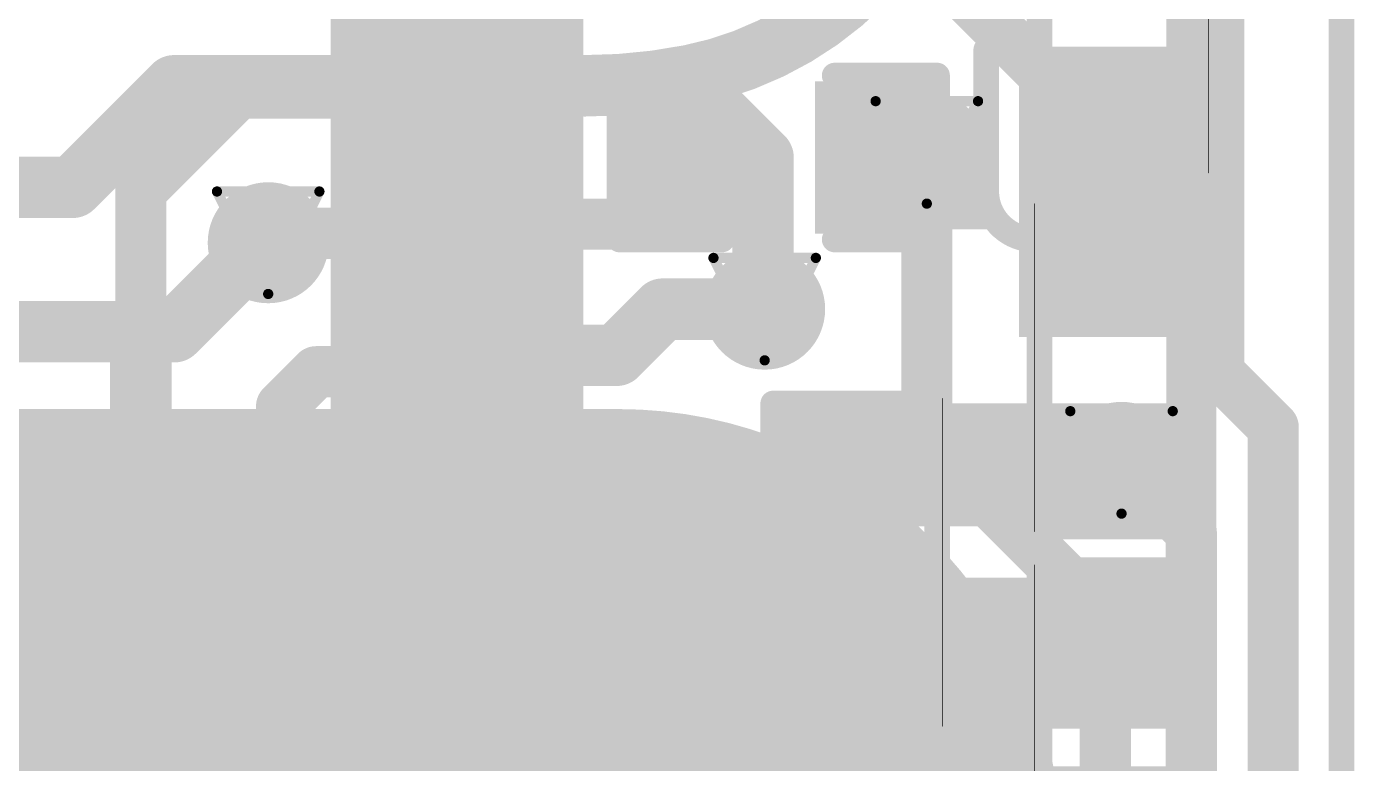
# Model space of a CAD drawing. Header units: inches. Extents: x -3.9 to 9.5, y -7 to 2.6.
# Drawn here: x -2.8957 to -2.6364, y -4.835 to -4.6912 of the extents above; entities that cross this region are included whole.
import ezdxf

# ---------------------------------------------------------------- set-up
doc = ezdxf.new("R2010")
doc.units = ezdxf.units.IN
doc.header["$MEASUREMENT"] = 0
for name, color, linetype in [('Board Outline', 216, 'Continuous'), ('Bottom Layer', 5, 'Continuous'), ('Bottom Overlay', 54, 'Continuous'), ('Bottom Paste', 16, 'Continuous'), ('Bottom Solder', 6, 'Continuous'), ('Drill Drawing', 1, 'Continuous'), ('Top Layer', 1, 'Continuous'), ('Top Overlay', 2, 'Continuous'), ('Top Paste', 8, 'Continuous'), ('Top Solder', 216, 'Continuous'), ('Via Holes', 16, 'Continuous')]:
    doc.layers.add(name, color=color, linetype=linetype)

# ---------------------------------------------------------------- blocks, each defined once
blk = doc.blocks.new('14_TSSOP_40')
at = {"layer": 'Top Layer'}
for points in [[(-0.12992, 0.08563), (-0.08858, 0.08563), (-0.08858, 0.06791), (-0.12992, 0.06791)], [(-0.12992, 0.06004), (-0.08858, 0.06004), (-0.08858, 0.04232), (-0.12992, 0.04232)], [(-0.12992, 0.03445), (-0.08858, 0.03445), (-0.08858, 0.01673), (-0.12992, 0.01673)], [(-0.12992, 0.00886), (-0.08858, 0.00886), (-0.08858, -0.00886), (-0.12992, -0.00886)], [(-0.12992, -0.01673), (-0.08858, -0.01673), (-0.08858, -0.03445), (-0.12992, -0.03445)]]:
    blk.add_hatch(color=1, dxfattribs=at).paths.add_polyline_path(points)
at = {"layer": 'Top Overlay'}
blk.add_hatch(color=2, dxfattribs=at).paths.add_polyline_path([(-0.084, 0.068), (-0.073, 0.068), (-0.073, 0.086), (-0.084, 0.086)])
at = {"layer": 'Top Paste'}
for points in [[(-0.12992, 0.08563), (-0.08858, 0.08563), (-0.08858, 0.06791), (-0.12992, 0.06791)], [(-0.12992, 0.06004), (-0.08858, 0.06004), (-0.08858, 0.04232), (-0.12992, 0.04232)], [(-0.12992, 0.03445), (-0.08858, 0.03445), (-0.08858, 0.01673), (-0.12992, 0.01673)], [(-0.12992, 0.00886), (-0.08858, 0.00886), (-0.08858, -0.00886), (-0.12992, -0.00886)], [(-0.12992, -0.01673), (-0.08858, -0.01673), (-0.08858, -0.03445), (-0.12992, -0.03445)]]:
    blk.add_hatch(color=8, dxfattribs=at).paths.add_polyline_path(points)
at = {"layer": 'Top Solder'}
for points in [[(-0.13392, 0.08963), (-0.08458, 0.08963), (-0.08458, 0.06391), (-0.13392, 0.06391)], [(-0.13392, 0.06404), (-0.08458, 0.06404), (-0.08458, 0.03832), (-0.13392, 0.03832)], [(-0.13392, 0.03845), (-0.08458, 0.03845), (-0.08458, 0.01273), (-0.13392, 0.01273)], [(-0.13392, 0.01286), (-0.08458, 0.01286), (-0.08458, -0.01286), (-0.13392, -0.01286)], [(-0.13392, -0.01273), (-0.08458, -0.01273), (-0.08458, -0.03845), (-0.13392, -0.03845)], [(-0.13392, -0.03832), (-0.08458, -0.03832), (-0.08458, -0.06404), (-0.13392, -0.06404)]]:
    blk.add_hatch(color=216, dxfattribs=at).paths.add_polyline_path(points)
at = {"layer": 'Top Overlay'}
for points in [[(-0.09, 0.1, 0.005, 0.005, 0), (-0.09, 0.092, 0.005, 0.005, 0)], [(0.09, 0.1, 0.005, 0.005, 0), (-0.09, 0.1, 0.005, 0.005, 0)], [(-0.141, 0.082, 0.00787, 0.00787, 0), (-0.141, 0.072, 0.00787, 0.00787, 0)], [(-0.136, 0.077, 0.00787, 0.00787, 0), (-0.141, 0.082, 0.00787, 0.00787, 0)], [(-0.136, 0.077, 0.00787, 0.00787, 0), (-0.141, 0.072, 0.00787, 0.00787, 0)]]:
    blk.add_lwpolyline(points, format="xyseb", dxfattribs=at)
for points in [[(-0.09125, 0.1, 0.0025, 0.0025, 1), (-0.08875, 0.1, 0.0025, 0.0025, 1)], [(-0.09125, 0.1, 0.0025, 0.0025, 1), (-0.08875, 0.1, 0.0025, 0.0025, 1)], [(-0.09125, 0.092, 0.0025, 0.0025, 1), (-0.08875, 0.092, 0.0025, 0.0025, 1)], [(-0.14297, 0.082, 0.00394, 0.00394, 1), (-0.13903, 0.082, 0.00394, 0.00394, 1)], [(-0.14297, 0.082, 0.00394, 0.00394, 1), (-0.13903, 0.082, 0.00394, 0.00394, 1)], [(-0.13797, 0.077, 0.00394, 0.00394, 1), (-0.13403, 0.077, 0.00394, 0.00394, 1)], [(-0.13797, 0.077, 0.00394, 0.00394, 1), (-0.13403, 0.077, 0.00394, 0.00394, 1)], [(-0.14297, 0.072, 0.00394, 0.00394, 1), (-0.13903, 0.072, 0.00394, 0.00394, 1)], [(-0.14297, 0.072, 0.00394, 0.00394, 1), (-0.13903, 0.072, 0.00394, 0.00394, 1)]]:
    blk.add_lwpolyline(points, format="xyseb", close=True, dxfattribs=at)
blk = doc.blocks.new('R___0402_145')
at = {"layer": 'Top Layer'}
for points in [[(-0.0275, -0.0125), (-0.0275, 0.0125), (-0.0095, 0.0125), (-0.0095, -0.0125)], [(0.0095, -0.0125), (0.0095, 0.0125), (0.0275, 0.0125), (0.0275, -0.0125)]]:
    blk.add_hatch(color=1, dxfattribs=at).paths.add_polyline_path(points)
at = {"layer": 'Top Paste'}
for points in [[(-0.0275, -0.0125), (-0.0275, 0.0125), (-0.0095, 0.0125), (-0.0095, -0.0125)], [(0.0095, -0.0125), (0.0095, 0.0125), (0.0275, 0.0125), (0.0275, -0.0125)]]:
    blk.add_hatch(color=8, dxfattribs=at).paths.add_polyline_path(points)
at = {"layer": 'Top Solder'}
for points in [[(-0.02967, -0.01467), (-0.02967, 0.01467), (-0.00733, 0.01467), (-0.00733, -0.01467)], [(0.00733, -0.01467), (0.00733, 0.01467), (0.02967, 0.01467), (0.02967, -0.01467)]]:
    blk.add_hatch(color=216, dxfattribs=at).paths.add_polyline_path(points)
at = {"layer": 'Top Overlay'}
for points in [[(-0.031, 0.016, 0.005, 0.005, 0), (-0.031, -0.016, 0.005, 0.005, 0)], [(-0.031, 0.016, 0.005, 0.005, 0), (0.031, 0.016, 0.005, 0.005, 0)], [(0.031, 0.016, 0.005, 0.005, 0), (0.031, -0.016, 0.005, 0.005, 0)], [(-0.031, -0.016, 0.005, 0.005, 0), (0.031, -0.016, 0.005, 0.005, 0)], [(-0.032, -0.017, 0.000127, 0.000127, 0), (0.032, -0.017, 0.000127, 0.000127, 0)]]:
    blk.add_lwpolyline(points, format="xyseb", dxfattribs=at)
for points in [[(-0.03225, 0.016, 0.0025, 0.0025, 1), (-0.02975, 0.016, 0.0025, 0.0025, 1)], [(-0.03225, 0.016, 0.0025, 0.0025, 1), (-0.02975, 0.016, 0.0025, 0.0025, 1)], [(0.02975, 0.016, 0.0025, 0.0025, 1), (0.03225, 0.016, 0.0025, 0.0025, 1)], [(0.02975, 0.016, 0.0025, 0.0025, 1), (0.03225, 0.016, 0.0025, 0.0025, 1)], [(-0.03225, -0.016, 0.0025, 0.0025, 1), (-0.02975, -0.016, 0.0025, 0.0025, 1)], [(-0.03225, -0.016, 0.0025, 0.0025, 1), (-0.02975, -0.016, 0.0025, 0.0025, 1)], [(0.02975, -0.016, 0.0025, 0.0025, 1), (0.03225, -0.016, 0.0025, 0.0025, 1)], [(0.02975, -0.016, 0.0025, 0.0025, 1), (0.03225, -0.016, 0.0025, 0.0025, 1)], [(-0.03203, -0.017, 0.0000635, 0.0000635, 1), (-0.03197, -0.017, 0.0000635, 0.0000635, 1)], [(0.03197, -0.017, 0.0000635, 0.0000635, 1), (0.03203, -0.017, 0.0000635, 0.0000635, 1)]]:
    blk.add_lwpolyline(points, format="xyseb", close=True, dxfattribs=at)
blk = doc.blocks.new('R___0402_159')
at = {"layer": 'Top Layer'}
for points in [[(-0.0275, -0.0125), (-0.0275, 0.0125), (-0.0095, 0.0125), (-0.0095, -0.0125)], [(0.0095, -0.0125), (0.0095, 0.0125), (0.0275, 0.0125), (0.0275, -0.0125)]]:
    blk.add_hatch(color=1, dxfattribs=at).paths.add_polyline_path(points)
at = {"layer": 'Top Paste'}
for points in [[(-0.0275, -0.0125), (-0.0275, 0.0125), (-0.0095, 0.0125), (-0.0095, -0.0125)], [(0.0095, -0.0125), (0.0095, 0.0125), (0.0275, 0.0125), (0.0275, -0.0125)]]:
    blk.add_hatch(color=8, dxfattribs=at).paths.add_polyline_path(points)
at = {"layer": 'Top Solder'}
for points in [[(-0.02967, -0.01467), (-0.02967, 0.01467), (-0.00733, 0.01467), (-0.00733, -0.01467)], [(0.00733, -0.01467), (0.00733, 0.01467), (0.02967, 0.01467), (0.02967, -0.01467)]]:
    blk.add_hatch(color=216, dxfattribs=at).paths.add_polyline_path(points)
at = {"layer": 'Top Overlay'}
for points in [[(-0.031, -0.016, 0.005, 0.005, 0), (-0.031, 0.016, 0.005, 0.005, 0)], [(0.031, 0.016, 0.005, 0.005, 0), (-0.031, 0.016, 0.005, 0.005, 0)], [(0.031, -0.016, 0.005, 0.005, 0), (0.031, 0.016, 0.005, 0.005, 0)], [(0.031, -0.016, 0.005, 0.005, 0), (-0.031, -0.016, 0.005, 0.005, 0)], [(0.032, -0.017, 0.000127, 0.000127, 0), (-0.032, -0.017, 0.000127, 0.000127, 0)]]:
    blk.add_lwpolyline(points, format="xyseb", dxfattribs=at)
for points in [[(-0.03225, 0.016, 0.0025, 0.0025, 1), (-0.02975, 0.016, 0.0025, 0.0025, 1)], [(-0.03225, 0.016, 0.0025, 0.0025, 1), (-0.02975, 0.016, 0.0025, 0.0025, 1)], [(0.02975, 0.016, 0.0025, 0.0025, 1), (0.03225, 0.016, 0.0025, 0.0025, 1)], [(0.02975, 0.016, 0.0025, 0.0025, 1), (0.03225, 0.016, 0.0025, 0.0025, 1)], [(-0.03225, -0.016, 0.0025, 0.0025, 1), (-0.02975, -0.016, 0.0025, 0.0025, 1)], [(-0.03225, -0.016, 0.0025, 0.0025, 1), (-0.02975, -0.016, 0.0025, 0.0025, 1)], [(0.02975, -0.016, 0.0025, 0.0025, 1), (0.03225, -0.016, 0.0025, 0.0025, 1)], [(0.02975, -0.016, 0.0025, 0.0025, 1), (0.03225, -0.016, 0.0025, 0.0025, 1)], [(-0.03203, -0.017, 0.0000635, 0.0000635, 1), (-0.03197, -0.017, 0.0000635, 0.0000635, 1)], [(0.03197, -0.017, 0.0000635, 0.0000635, 1), (0.03203, -0.017, 0.0000635, 0.0000635, 1)]]:
    blk.add_lwpolyline(points, format="xyseb", close=True, dxfattribs=at)
blk = doc.blocks.new('R___0402_166')
at = {"layer": 'Top Layer'}
for points in [[(-0.0275, -0.0125), (-0.0275, 0.0125), (-0.0095, 0.0125), (-0.0095, -0.0125)], [(0.0095, -0.0125), (0.0095, 0.0125), (0.0275, 0.0125), (0.0275, -0.0125)]]:
    blk.add_hatch(color=1, dxfattribs=at).paths.add_polyline_path(points)
at = {"layer": 'Top Paste'}
for points in [[(-0.0275, -0.0125), (-0.0275, 0.0125), (-0.0095, 0.0125), (-0.0095, -0.0125)], [(0.0095, -0.0125), (0.0095, 0.0125), (0.0275, 0.0125), (0.0275, -0.0125)]]:
    blk.add_hatch(color=8, dxfattribs=at).paths.add_polyline_path(points)
at = {"layer": 'Top Solder'}
for points in [[(-0.02967, -0.01467), (-0.02967, 0.01467), (-0.00733, 0.01467), (-0.00733, -0.01467)], [(0.00733, -0.01467), (0.00733, 0.01467), (0.02967, 0.01467), (0.02967, -0.01467)]]:
    blk.add_hatch(color=216, dxfattribs=at).paths.add_polyline_path(points)
at = {"layer": 'Top Overlay'}
for points in [[(-0.031, 0.016, 0.005, 0.005, 0), (-0.031, -0.016, 0.005, 0.005, 0)], [(-0.031, 0.016, 0.005, 0.005, 0), (0.031, 0.016, 0.005, 0.005, 0)], [(0.031, 0.016, 0.005, 0.005, 0), (0.031, -0.016, 0.005, 0.005, 0)], [(-0.031, -0.016, 0.005, 0.005, 0), (0.031, -0.016, 0.005, 0.005, 0)], [(-0.032, -0.017, 0.000127, 0.000127, 0), (0.032, -0.017, 0.000127, 0.000127, 0)]]:
    blk.add_lwpolyline(points, format="xyseb", dxfattribs=at)
for points in [[(-0.03225, 0.016, 0.0025, 0.0025, 1), (-0.02975, 0.016, 0.0025, 0.0025, 1)], [(-0.03225, 0.016, 0.0025, 0.0025, 1), (-0.02975, 0.016, 0.0025, 0.0025, 1)], [(0.02975, 0.016, 0.0025, 0.0025, 1), (0.03225, 0.016, 0.0025, 0.0025, 1)], [(0.02975, 0.016, 0.0025, 0.0025, 1), (0.03225, 0.016, 0.0025, 0.0025, 1)], [(-0.03225, -0.016, 0.0025, 0.0025, 1), (-0.02975, -0.016, 0.0025, 0.0025, 1)], [(-0.03225, -0.016, 0.0025, 0.0025, 1), (-0.02975, -0.016, 0.0025, 0.0025, 1)], [(0.02975, -0.016, 0.0025, 0.0025, 1), (0.03225, -0.016, 0.0025, 0.0025, 1)], [(0.02975, -0.016, 0.0025, 0.0025, 1), (0.03225, -0.016, 0.0025, 0.0025, 1)], [(-0.03203, -0.017, 0.0000635, 0.0000635, 1), (-0.03197, -0.017, 0.0000635, 0.0000635, 1)], [(0.03197, -0.017, 0.0000635, 0.0000635, 1), (0.03203, -0.017, 0.0000635, 0.0000635, 1)]]:
    blk.add_lwpolyline(points, format="xyseb", close=True, dxfattribs=at)
blk = doc.blocks.new('R___0402_173')
at = {"layer": 'Top Layer'}
for points in [[(-0.0275, -0.0125), (-0.0275, 0.0125), (-0.0095, 0.0125), (-0.0095, -0.0125)], [(0.0095, -0.0125), (0.0095, 0.0125), (0.0275, 0.0125), (0.0275, -0.0125)]]:
    blk.add_hatch(color=1, dxfattribs=at).paths.add_polyline_path(points)
at = {"layer": 'Top Paste'}
for points in [[(-0.0275, -0.0125), (-0.0275, 0.0125), (-0.0095, 0.0125), (-0.0095, -0.0125)], [(0.0095, -0.0125), (0.0095, 0.0125), (0.0275, 0.0125), (0.0275, -0.0125)]]:
    blk.add_hatch(color=8, dxfattribs=at).paths.add_polyline_path(points)
at = {"layer": 'Top Solder'}
for points in [[(-0.02967, -0.01467), (-0.02967, 0.01467), (-0.00733, 0.01467), (-0.00733, -0.01467)], [(0.00733, -0.01467), (0.00733, 0.01467), (0.02967, 0.01467), (0.02967, -0.01467)]]:
    blk.add_hatch(color=216, dxfattribs=at).paths.add_polyline_path(points)
at = {"layer": 'Top Overlay'}
for points in [[(-0.031, -0.016, 0.005, 0.005, 0), (-0.031, 0.016, 0.005, 0.005, 0)], [(0.031, 0.016, 0.005, 0.005, 0), (-0.031, 0.016, 0.005, 0.005, 0)], [(0.031, -0.016, 0.005, 0.005, 0), (0.031, 0.016, 0.005, 0.005, 0)], [(0.031, -0.016, 0.005, 0.005, 0), (-0.031, -0.016, 0.005, 0.005, 0)], [(0.032, -0.017, 0.000127, 0.000127, 0), (-0.032, -0.017, 0.000127, 0.000127, 0)]]:
    blk.add_lwpolyline(points, format="xyseb", dxfattribs=at)
for points in [[(-0.03225, 0.016, 0.0025, 0.0025, 1), (-0.02975, 0.016, 0.0025, 0.0025, 1)], [(-0.03225, 0.016, 0.0025, 0.0025, 1), (-0.02975, 0.016, 0.0025, 0.0025, 1)], [(0.02975, 0.016, 0.0025, 0.0025, 1), (0.03225, 0.016, 0.0025, 0.0025, 1)], [(0.02975, 0.016, 0.0025, 0.0025, 1), (0.03225, 0.016, 0.0025, 0.0025, 1)], [(-0.03225, -0.016, 0.0025, 0.0025, 1), (-0.02975, -0.016, 0.0025, 0.0025, 1)], [(-0.03225, -0.016, 0.0025, 0.0025, 1), (-0.02975, -0.016, 0.0025, 0.0025, 1)], [(0.02975, -0.016, 0.0025, 0.0025, 1), (0.03225, -0.016, 0.0025, 0.0025, 1)], [(0.02975, -0.016, 0.0025, 0.0025, 1), (0.03225, -0.016, 0.0025, 0.0025, 1)], [(-0.03203, -0.017, 0.0000635, 0.0000635, 1), (-0.03197, -0.017, 0.0000635, 0.0000635, 1)], [(0.03197, -0.017, 0.0000635, 0.0000635, 1), (0.03203, -0.017, 0.0000635, 0.0000635, 1)]]:
    blk.add_lwpolyline(points, format="xyseb", close=True, dxfattribs=at)
blk = doc.blocks.new('_EMG________B_201')
at = {"layer": 'Bottom Layer'}
h = blk.add_hatch(color=5, dxfattribs=at)
edge = h.paths.add_edge_path()
edge.add_arc((-0.11417, 0.0005), 0.08268, 90, 270)
edge.add_line((-0.11417, -0.08217), (0.11417, -0.08217))
edge.add_arc((0.11417, 0.0005), 0.08268, 270, 450)
edge.add_line((0.11417, 0.08318), (-0.11417, 0.08318))
at = {"layer": 'Bottom Paste'}
h = blk.add_hatch(color=16, dxfattribs=at)
edge = h.paths.add_edge_path()
edge.add_arc((-0.11417, 0.0005), 0.08268, 90, 270)
edge.add_line((-0.11417, -0.08217), (0.11417, -0.08217))
edge.add_arc((0.11417, 0.0005), 0.08268, 270, 450)
edge.add_line((0.11417, 0.08318), (-0.11417, 0.08318))
at = {"layer": 'Bottom Solder'}
h = blk.add_hatch(color=6, dxfattribs=at)
edge = h.paths.add_edge_path()
edge.add_arc((-0.11417, 0.0005), 0.08668, 90, 270)
edge.add_line((-0.11417, -0.08617), (0.11417, -0.08617))
edge.add_arc((0.11417, 0.0005), 0.08668, 270, 450)
edge.add_line((0.11417, 0.08718), (-0.11417, 0.08718))
at = {"layer": 'Bottom Overlay'}
blk.add_lwpolyline([(0.22375, -0.43172, 0.005, 0.005, 0), (0.22375, 0.43172, 0.005, 0.005, 0)], format="xyseb", dxfattribs=at)
blk = doc.blocks.new('C___0402_257')
at = {"layer": 'Top Layer'}
for points in [[(-0.0275, -0.0125), (-0.0275, 0.0125), (-0.0095, 0.0125), (-0.0095, -0.0125)], [(0.0095, -0.0125), (0.0095, 0.0125), (0.0275, 0.0125), (0.0275, -0.0125)]]:
    blk.add_hatch(color=1, dxfattribs=at).paths.add_polyline_path(points)
at = {"layer": 'Top Paste'}
for points in [[(-0.0275, -0.0125), (-0.0275, 0.0125), (-0.0095, 0.0125), (-0.0095, -0.0125)], [(0.0095, -0.0125), (0.0095, 0.0125), (0.0275, 0.0125), (0.0275, -0.0125)]]:
    blk.add_hatch(color=8, dxfattribs=at).paths.add_polyline_path(points)
at = {"layer": 'Top Solder'}
for points in [[(-0.02986, -0.01486), (-0.02986, 0.01486), (-0.00714, 0.01486), (-0.00714, -0.01486)], [(0.00714, -0.01486), (0.00714, 0.01486), (0.02986, 0.01486), (0.02986, -0.01486)]]:
    blk.add_hatch(color=216, dxfattribs=at).paths.add_polyline_path(points)
at = {"layer": 'Top Overlay'}
for points in [[(-0.031, 0.016, 0.005, 0.005, 0), (-0.011, 0.016, 0.005, 0.005, 0)], [(-0.031, -0.016, 0.005, 0.005, 0), (-0.031, 0.016, 0.005, 0.005, 0)], [(0.011, 0.016, 0.005, 0.005, 0), (0.031, 0.016, 0.005, 0.005, 0)], [(0.031, -0.016, 0.005, 0.005, 0), (0.031, 0.016, 0.005, 0.005, 0)], [(-0.031, -0.016, 0.005, 0.005, 0), (-0.011, -0.016, 0.005, 0.005, 0)], [(0.011, -0.016, 0.005, 0.005, 0), (0.031, -0.016, 0.005, 0.005, 0)]]:
    blk.add_lwpolyline(points, format="xyseb", dxfattribs=at)
for points in [[(-0.03225, 0.016, 0.0025, 0.0025, 1), (-0.02975, 0.016, 0.0025, 0.0025, 1)], [(-0.03225, 0.016, 0.0025, 0.0025, 1), (-0.02975, 0.016, 0.0025, 0.0025, 1)], [(-0.01225, 0.016, 0.0025, 0.0025, 1), (-0.00975, 0.016, 0.0025, 0.0025, 1)], [(0.00975, 0.016, 0.0025, 0.0025, 1), (0.01225, 0.016, 0.0025, 0.0025, 1)], [(0.02975, 0.016, 0.0025, 0.0025, 1), (0.03225, 0.016, 0.0025, 0.0025, 1)], [(0.02975, 0.016, 0.0025, 0.0025, 1), (0.03225, 0.016, 0.0025, 0.0025, 1)], [(-0.03225, -0.016, 0.0025, 0.0025, 1), (-0.02975, -0.016, 0.0025, 0.0025, 1)], [(-0.03225, -0.016, 0.0025, 0.0025, 1), (-0.02975, -0.016, 0.0025, 0.0025, 1)], [(-0.01225, -0.016, 0.0025, 0.0025, 1), (-0.00975, -0.016, 0.0025, 0.0025, 1)], [(0.00975, -0.016, 0.0025, 0.0025, 1), (0.01225, -0.016, 0.0025, 0.0025, 1)], [(0.02975, -0.016, 0.0025, 0.0025, 1), (0.03225, -0.016, 0.0025, 0.0025, 1)], [(0.02975, -0.016, 0.0025, 0.0025, 1), (0.03225, -0.016, 0.0025, 0.0025, 1)]]:
    blk.add_lwpolyline(points, format="xyseb", close=True, dxfattribs=at)

msp = doc.modelspace()

# ---------------------------------------------------------------- hatches: boundary and pattern name
at = {"layer": 'Bottom Layer'}
h = msp.add_hatch(color=5, dxfattribs=at)
edge = h.paths.add_edge_path()
edge.add_arc((-2.71992, -4.71578), 0.01181, 0, 360)
h = msp.add_hatch(color=5, dxfattribs=at)
edge = h.paths.add_edge_path()
edge.add_arc((-2.84854, -4.73341), 0.01181, 0, 360)
h = msp.add_hatch(color=5, dxfattribs=at)
edge = h.paths.add_edge_path()
edge.add_arc((-2.75159, -4.74637), 0.01181, 0, 360)
h = msp.add_hatch(color=5, dxfattribs=at)
edge = h.paths.add_edge_path()
edge.add_arc((-2.6819, -4.77628), 0.01181, 0, 360)
at = {"layer": 'Top Layer'}
for points in [[(-2.70192, -4.75178), (-2.6629, -4.75178), (-2.6629, -4.69578), (-2.70192, -4.69578)], [(-2.73892, -4.73078), (-2.70792, -4.73078), (-2.70792, -4.70878), (-2.73892, -4.70878)], [(-2.74992, -4.78878), (-2.66692, -4.78878), (-2.66692, -4.76478), (-2.74992, -4.76478)], [(-2.7549, -4.82828), (-2.6659, -4.82828), (-2.6659, -4.79878), (-2.7549, -4.79878)], [(-2.7549, -4.94478), (-2.7249, -4.94478), (-2.7249, -4.79878), (-2.7549, -4.79878)]]:
    msp.add_hatch(color=1, dxfattribs=at).paths.add_polyline_path(points)
h = msp.add_hatch(color=1, dxfattribs=at)
edge = h.paths.add_edge_path()
edge.add_arc((-2.71992, -4.71578), 0.01181, 0, 360)
h = msp.add_hatch(color=1, dxfattribs=at)
edge = h.paths.add_edge_path()
edge.add_arc((-2.84854, -4.73341), 0.01181, 0, 360)
h = msp.add_hatch(color=1, dxfattribs=at)
edge = h.paths.add_edge_path()
edge.add_arc((-2.75159, -4.74637), 0.01181, 0, 360)
h = msp.add_hatch(color=1, dxfattribs=at)
edge = h.paths.add_edge_path()
edge.add_arc((-2.6819, -4.77628), 0.01181, 0, 360)
at = {"layer": 'Via Holes'}
h = msp.add_hatch(color=7, dxfattribs=at)
edge = h.paths.add_edge_path()
edge.add_arc((-2.71992, -4.71578), 0.00591, 0, 360)
h = msp.add_hatch(color=7, dxfattribs=at)
edge = h.paths.add_edge_path()
edge.add_arc((-2.84854, -4.73341), 0.00591, 0, 360)
h = msp.add_hatch(color=7, dxfattribs=at)
edge = h.paths.add_edge_path()
edge.add_arc((-2.75159, -4.74637), 0.00591, 0, 360)
h = msp.add_hatch(color=7, dxfattribs=at)
edge = h.paths.add_edge_path()
edge.add_arc((-2.6819, -4.77628), 0.00591, 0, 360)

# ---------------------------------------------------------------- linework, layer by layer
at = {"layer": 'Board Outline'}
msp.add_lwpolyline([(-2.63892, -4.42332, 0.005, 0.005, 0), (-2.63892, -5.28379, 0.005, 0.005, 0)], format="xyseb", dxfattribs=at)
at = {"layer": 'Bottom Layer'}
for points in [[(-2.66292, -4.75878, 0.01, 0.01, 0), (-2.66292, -4.53978, 0.01, 0.01, 0)], [(-2.73236, -4.6827, 0.012, 0.012, -0.148565), (-2.7662, -4.70077, 0.012, 0.012, 0)], [(-2.7662, -4.70077, 0.012, 0.012, -0.048903), (-2.78676, -4.70278, 0.012, 0.012, 0)], [(-2.88673, -4.72259, 0.012, 0.012, 0), (-2.86692, -4.70278, 0.012, 0.012, 0)], [(-2.86692, -4.70278, 0.012, 0.012, 0), (-2.78896, -4.70278, 0.012, 0.012, 0)], [(-2.76577, -4.70293, 0.012, 0.012, 0), (-2.7519, -4.7168, 0.012, 0.012, 0)], [(-2.7519, -4.74606, 0.012, 0.012, 0), (-2.7519, -4.7168, 0.012, 0.012, 0)], [(-2.71992, -4.77178, 0.01, 0.01, 0), (-2.71992, -4.71578, 0.01, 0.01, 0)], [(-2.97073, -4.72259, 0.012, 0.012, 0), (-2.88673, -4.72259, 0.012, 0.012, 0)], [(-2.8669, -4.75078, 0.012, 0.012, 0), (-2.84952, -4.73341, 0.012, 0.012, 0)], [(-2.84952, -4.73341, 0.012, 0.012, 0), (-2.84854, -4.73341, 0.012, 0.012, 0)], [(-2.7519, -4.74606, 0.012, 0.012, 0), (-2.75159, -4.74637, 0.012, 0.012, 0)], [(-3.04467, -4.75078, 0.012, 0.012, 0), (-2.8669, -4.75078, 0.012, 0.012, 0)], [(-2.66292, -4.75878, 0.01, 0.01, 0), (-2.65228, -4.76942, 0.01, 0.01, 0)], [(-2.65228, -4.93815, 0.01, 0.01, 0), (-2.65228, -4.76942, 0.01, 0.01, 0)], [(-2.71992, -4.77178, 0.01, 0.01, 0), (-2.68508, -4.80662, 0.01, 0.01, 0)], [(-2.6819, -4.77628, 0.01, 0.01, 0), (-2.66828, -4.7899, 0.01, 0.01, 0)], [(-2.66828, -4.93115, 0.01, 0.01, 0), (-2.66828, -4.7899, 0.01, 0.01, 0)], [(-2.68508, -4.92532, 0.01, 0.01, 0), (-2.68508, -4.80662, 0.01, 0.01, 0)]]:
    msp.add_lwpolyline(points, format="xyseb", dxfattribs=at)
for points in [[(-2.7692, -4.70077, 0.006, 0.006, 1), (-2.7632, -4.70077, 0.006, 0.006, 1)], [(-2.7692, -4.70077, 0.006, 0.006, 1), (-2.7632, -4.70077, 0.006, 0.006, 1)], [(-2.86992, -4.70278, 0.006, 0.006, 1), (-2.86392, -4.70278, 0.006, 0.006, 1)], [(-2.86992, -4.70278, 0.006, 0.006, 1), (-2.86392, -4.70278, 0.006, 0.006, 1)], [(-2.79196, -4.70278, 0.006, 0.006, 1), (-2.78596, -4.70278, 0.006, 0.006, 1)], [(-2.78976, -4.70278, 0.006, 0.006, 1), (-2.78376, -4.70278, 0.006, 0.006, 1)], [(-2.76877, -4.70293, 0.006, 0.006, 1), (-2.76277, -4.70293, 0.006, 0.006, 1)], [(-2.7549, -4.7168, 0.006, 0.006, 1), (-2.7489, -4.7168, 0.006, 0.006, 1)], [(-2.7549, -4.7168, 0.006, 0.006, 1), (-2.7489, -4.7168, 0.006, 0.006, 1)], [(-2.72242, -4.71578, 0.005, 0.005, 1), (-2.71742, -4.71578, 0.005, 0.005, 1)], [(-2.88973, -4.72259, 0.006, 0.006, 1), (-2.88373, -4.72259, 0.006, 0.006, 1)], [(-2.88973, -4.72259, 0.006, 0.006, 1), (-2.88373, -4.72259, 0.006, 0.006, 1)], [(-2.85252, -4.73341, 0.006, 0.006, 1), (-2.84652, -4.73341, 0.006, 0.006, 1)], [(-2.85252, -4.73341, 0.006, 0.006, 1), (-2.84652, -4.73341, 0.006, 0.006, 1)], [(-2.85154, -4.73341, 0.006, 0.006, 1), (-2.84554, -4.73341, 0.006, 0.006, 1)], [(-2.7549, -4.74606, 0.006, 0.006, 1), (-2.7489, -4.74606, 0.006, 0.006, 1)], [(-2.7549, -4.74606, 0.006, 0.006, 1), (-2.7489, -4.74606, 0.006, 0.006, 1)], [(-2.75459, -4.74637, 0.006, 0.006, 1), (-2.74859, -4.74637, 0.006, 0.006, 1)], [(-2.8699, -4.75078, 0.006, 0.006, 1), (-2.8639, -4.75078, 0.006, 0.006, 1)], [(-2.8699, -4.75078, 0.006, 0.006, 1), (-2.8639, -4.75078, 0.006, 0.006, 1)], [(-2.66542, -4.75878, 0.005, 0.005, 1), (-2.66042, -4.75878, 0.005, 0.005, 1)], [(-2.66542, -4.75878, 0.005, 0.005, 1), (-2.66042, -4.75878, 0.005, 0.005, 1)], [(-2.65478, -4.76942, 0.005, 0.005, 1), (-2.64978, -4.76942, 0.005, 0.005, 1)], [(-2.65478, -4.76942, 0.005, 0.005, 1), (-2.64978, -4.76942, 0.005, 0.005, 1)], [(-2.72242, -4.77178, 0.005, 0.005, 1), (-2.71742, -4.77178, 0.005, 0.005, 1)], [(-2.72242, -4.77178, 0.005, 0.005, 1), (-2.71742, -4.77178, 0.005, 0.005, 1)], [(-2.6844, -4.77628, 0.005, 0.005, 1), (-2.6794, -4.77628, 0.005, 0.005, 1)], [(-2.67078, -4.7899, 0.005, 0.005, 1), (-2.66578, -4.7899, 0.005, 0.005, 1)], [(-2.67078, -4.7899, 0.005, 0.005, 1), (-2.66578, -4.7899, 0.005, 0.005, 1)], [(-2.68758, -4.80662, 0.005, 0.005, 1), (-2.68258, -4.80662, 0.005, 0.005, 1)], [(-2.68758, -4.80662, 0.005, 0.005, 1), (-2.68258, -4.80662, 0.005, 0.005, 1)]]:
    msp.add_lwpolyline(points, format="xyseb", close=True, dxfattribs=at)
at = {"layer": 'Drill Drawing'}
for points in [[(-2.72992, -4.70578, 0.002, 0.002, 0), (-2.70992, -4.70578, 0.002, 0.002, 0)], [(-2.72992, -4.70578, 0.002, 0.002, 0), (-2.71992, -4.72578, 0.002, 0.002, 0)], [(-2.71992, -4.72578, 0.002, 0.002, 0), (-2.70992, -4.70578, 0.002, 0.002, 0)], [(-2.85854, -4.72341, 0.002, 0.002, 0), (-2.83854, -4.72341, 0.002, 0.002, 0)], [(-2.85854, -4.72341, 0.002, 0.002, 0), (-2.84854, -4.74341, 0.002, 0.002, 0)], [(-2.84854, -4.74341, 0.002, 0.002, 0), (-2.83854, -4.72341, 0.002, 0.002, 0)], [(-2.76159, -4.73637, 0.002, 0.002, 0), (-2.74159, -4.73637, 0.002, 0.002, 0)], [(-2.76159, -4.73637, 0.002, 0.002, 0), (-2.75159, -4.75637, 0.002, 0.002, 0)], [(-2.75159, -4.75637, 0.002, 0.002, 0), (-2.74159, -4.73637, 0.002, 0.002, 0)], [(-2.6919, -4.76628, 0.002, 0.002, 0), (-2.6719, -4.76628, 0.002, 0.002, 0)], [(-2.6919, -4.76628, 0.002, 0.002, 0), (-2.6819, -4.78628, 0.002, 0.002, 0)], [(-2.6819, -4.78628, 0.002, 0.002, 0), (-2.6719, -4.76628, 0.002, 0.002, 0)]]:
    msp.add_lwpolyline(points, format="xyseb", dxfattribs=at)
for points in [[(-2.73042, -4.70578, 0.001, 0.001, 1), (-2.72942, -4.70578, 0.001, 0.001, 1)], [(-2.73042, -4.70578, 0.001, 0.001, 1), (-2.72942, -4.70578, 0.001, 0.001, 1)], [(-2.71042, -4.70578, 0.001, 0.001, 1), (-2.70942, -4.70578, 0.001, 0.001, 1)], [(-2.71042, -4.70578, 0.001, 0.001, 1), (-2.70942, -4.70578, 0.001, 0.001, 1)], [(-2.85904, -4.72341, 0.001, 0.001, 1), (-2.85804, -4.72341, 0.001, 0.001, 1)], [(-2.85904, -4.72341, 0.001, 0.001, 1), (-2.85804, -4.72341, 0.001, 0.001, 1)], [(-2.83904, -4.72341, 0.001, 0.001, 1), (-2.83804, -4.72341, 0.001, 0.001, 1)], [(-2.83904, -4.72341, 0.001, 0.001, 1), (-2.83804, -4.72341, 0.001, 0.001, 1)], [(-2.72042, -4.72578, 0.001, 0.001, 1), (-2.71942, -4.72578, 0.001, 0.001, 1)], [(-2.72042, -4.72578, 0.001, 0.001, 1), (-2.71942, -4.72578, 0.001, 0.001, 1)], [(-2.76209, -4.73637, 0.001, 0.001, 1), (-2.76109, -4.73637, 0.001, 0.001, 1)], [(-2.76209, -4.73637, 0.001, 0.001, 1), (-2.76109, -4.73637, 0.001, 0.001, 1)], [(-2.74209, -4.73637, 0.001, 0.001, 1), (-2.74109, -4.73637, 0.001, 0.001, 1)], [(-2.74209, -4.73637, 0.001, 0.001, 1), (-2.74109, -4.73637, 0.001, 0.001, 1)], [(-2.84904, -4.74341, 0.001, 0.001, 1), (-2.84804, -4.74341, 0.001, 0.001, 1)], [(-2.84904, -4.74341, 0.001, 0.001, 1), (-2.84804, -4.74341, 0.001, 0.001, 1)], [(-2.75209, -4.75637, 0.001, 0.001, 1), (-2.75109, -4.75637, 0.001, 0.001, 1)], [(-2.75209, -4.75637, 0.001, 0.001, 1), (-2.75109, -4.75637, 0.001, 0.001, 1)], [(-2.6924, -4.76628, 0.001, 0.001, 1), (-2.6914, -4.76628, 0.001, 0.001, 1)], [(-2.6924, -4.76628, 0.001, 0.001, 1), (-2.6914, -4.76628, 0.001, 0.001, 1)], [(-2.6724, -4.76628, 0.001, 0.001, 1), (-2.6714, -4.76628, 0.001, 0.001, 1)], [(-2.6724, -4.76628, 0.001, 0.001, 1), (-2.6714, -4.76628, 0.001, 0.001, 1)], [(-2.6824, -4.78628, 0.001, 0.001, 1), (-2.6814, -4.78628, 0.001, 0.001, 1)], [(-2.6824, -4.78628, 0.001, 0.001, 1), (-2.6814, -4.78628, 0.001, 0.001, 1)]]:
    msp.add_lwpolyline(points, format="xyseb", close=True, dxfattribs=at)
at = {"layer": 'Top Layer'}
for points in [[(-2.7191, -4.6786, 0.01, 0.01, 0), (-2.69692, -4.70078, 0.01, 0.01, 0)], [(-2.69692, -4.70078, 0.01, 0.01, 0), (-2.69142, -4.70628, 0.01, 0.01, 0)], [(-2.69692, -4.70078, 0.01, 0.01, 0), (-2.69692, -4.70078, 0.01, 0.01, 0)], [(-2.87342, -4.7233, 0.01, 0.01, 0), (-2.85431, -4.70419, 0.01, 0.01, 0)], [(-2.85431, -4.70419, 0.01, 0.01, 0), (-2.81164, -4.70419, 0.01, 0.01, 0)], [(-2.81164, -4.70419, 0.01, 0.01, 0), (-2.81066, -4.70419, 0.01, 0.01, 0)], [(-2.69142, -4.70628, 0.01, 0.01, 0), (-2.6819, -4.70628, 0.01, 0.01, 0)], [(-2.87342, -4.75078, 0.01, 0.01, 0), (-2.87342, -4.7233, 0.01, 0.01, 0)], [(-2.77692, -4.72978, 0.01, 0.01, 0), (-2.77092, -4.72378, 0.01, 0.01, 0)], [(-2.77092, -4.72378, 0.01, 0.01, 0), (-2.76942, -4.72378, 0.01, 0.01, 0)], [(-2.84854, -4.73341, 0.01, 0.01, 0), (-2.84673, -4.73159, 0.01, 0.01, 0)], [(-2.84673, -4.73159, 0.01, 0.01, 0), (-2.81346, -4.73159, 0.01, 0.01, 0)], [(-2.81346, -4.73159, 0.01, 0.01, 0), (-2.81164, -4.72978, 0.01, 0.01, 0)], [(-2.81164, -4.72978, 0.01, 0.01, 0), (-2.77692, -4.72978, 0.01, 0.01, 0)], [(-2.78051, -4.75537, 0.012, 0.012, 0), (-2.7715, -4.74637, 0.012, 0.012, 0)], [(-2.7715, -4.74637, 0.012, 0.012, 0), (-2.75159, -4.74637, 0.012, 0.012, 0)], [(-2.87342, -5.03478, 0.012, 0.012, 0), (-2.87342, -4.75078, 0.012, 0.012, 0)], [(-2.81388, -4.75859, 0.01, 0.01, 0), (-2.81066, -4.75537, 0.01, 0.01, 0)], [(-2.81164, -4.75537, 0.012, 0.012, 0), (-2.81066, -4.75537, 0.012, 0.012, 0)], [(-2.81066, -4.75537, 0.012, 0.012, 0), (-2.78051, -4.75537, 0.012, 0.012, 0)], [(-2.84592, -4.76535, 0.01, 0.01, 0), (-2.83916, -4.75859, 0.01, 0.01, 0)], [(-2.83916, -4.75859, 0.01, 0.01, 0), (-2.81388, -4.75859, 0.01, 0.01, 0)], [(-2.84592, -4.91843, 0.01, 0.01, 0), (-2.84592, -4.76535, 0.01, 0.01, 0)], [(-2.81164, -4.78096, 0.01, 0.01, 0), (-2.81066, -4.78096, 0.01, 0.01, 0)], [(-2.81066, -4.78096, 0.01, 0.01, 0), (-2.81057, -4.78087, 0.01, 0.01, 0)], [(-2.81066, -4.78096, 0.01, 0.01, 0), (-2.7751, -4.78096, 0.01, 0.01, 0)], [(-2.7751, -4.78096, 0.01, 0.01, 0), (-2.73584, -4.82022, 0.01, 0.01, 0)], [(-2.81164, -4.80656, 0.012, 0.012, 0), (-2.77977, -4.80656, 0.012, 0.012, 0)], [(-2.77977, -4.80656, 0.012, 0.012, 0), (-2.77392, -4.81241, 0.012, 0.012, 0)], [(-2.77392, -4.97151, 0.012, 0.012, 0), (-2.77392, -4.81241, 0.012, 0.012, 0)], [(-2.7399, -5.00578, 0.012, 0.012, 0), (-2.7399, -4.83578, 0.012, 0.012, 0)]]:
    msp.add_lwpolyline(points, format="xyseb", dxfattribs=at)
for points in [[(-2.69942, -4.70078, 0.005, 0.005, 1), (-2.69442, -4.70078, 0.005, 0.005, 1)], [(-2.69942, -4.70078, 0.005, 0.005, 1), (-2.69442, -4.70078, 0.005, 0.005, 1)], [(-2.69942, -4.70078, 0.005, 0.005, 1), (-2.69442, -4.70078, 0.005, 0.005, 1)], [(-2.69942, -4.70078, 0.005, 0.005, 1), (-2.69442, -4.70078, 0.005, 0.005, 1)], [(-2.85681, -4.70419, 0.005, 0.005, 1), (-2.85181, -4.70419, 0.005, 0.005, 1)], [(-2.85681, -4.70419, 0.005, 0.005, 1), (-2.85181, -4.70419, 0.005, 0.005, 1)], [(-2.81414, -4.70419, 0.005, 0.005, 1), (-2.80914, -4.70419, 0.005, 0.005, 1)], [(-2.81414, -4.70419, 0.005, 0.005, 1), (-2.80914, -4.70419, 0.005, 0.005, 1)], [(-2.81316, -4.70419, 0.005, 0.005, 1), (-2.80816, -4.70419, 0.005, 0.005, 1)], [(-2.69392, -4.70628, 0.005, 0.005, 1), (-2.68892, -4.70628, 0.005, 0.005, 1)], [(-2.69392, -4.70628, 0.005, 0.005, 1), (-2.68892, -4.70628, 0.005, 0.005, 1)], [(-2.6844, -4.70628, 0.005, 0.005, 1), (-2.6794, -4.70628, 0.005, 0.005, 1)], [(-2.87592, -4.7233, 0.005, 0.005, 1), (-2.87092, -4.7233, 0.005, 0.005, 1)], [(-2.87592, -4.7233, 0.005, 0.005, 1), (-2.87092, -4.7233, 0.005, 0.005, 1)], [(-2.77342, -4.72378, 0.005, 0.005, 1), (-2.76842, -4.72378, 0.005, 0.005, 1)], [(-2.77342, -4.72378, 0.005, 0.005, 1), (-2.76842, -4.72378, 0.005, 0.005, 1)], [(-2.77192, -4.72378, 0.005, 0.005, 1), (-2.76692, -4.72378, 0.005, 0.005, 1)], [(-2.84923, -4.73159, 0.005, 0.005, 1), (-2.84423, -4.73159, 0.005, 0.005, 1)], [(-2.84923, -4.73159, 0.005, 0.005, 1), (-2.84423, -4.73159, 0.005, 0.005, 1)], [(-2.81596, -4.73159, 0.005, 0.005, 1), (-2.81096, -4.73159, 0.005, 0.005, 1)], [(-2.81596, -4.73159, 0.005, 0.005, 1), (-2.81096, -4.73159, 0.005, 0.005, 1)], [(-2.81414, -4.72978, 0.005, 0.005, 1), (-2.80914, -4.72978, 0.005, 0.005, 1)], [(-2.81414, -4.72978, 0.005, 0.005, 1), (-2.80914, -4.72978, 0.005, 0.005, 1)], [(-2.77942, -4.72978, 0.005, 0.005, 1), (-2.77442, -4.72978, 0.005, 0.005, 1)], [(-2.77942, -4.72978, 0.005, 0.005, 1), (-2.77442, -4.72978, 0.005, 0.005, 1)], [(-2.85104, -4.73341, 0.005, 0.005, 1), (-2.84604, -4.73341, 0.005, 0.005, 1)], [(-2.7745, -4.74637, 0.006, 0.006, 1), (-2.7685, -4.74637, 0.006, 0.006, 1)], [(-2.7745, -4.74637, 0.006, 0.006, 1), (-2.7685, -4.74637, 0.006, 0.006, 1)], [(-2.75459, -4.74637, 0.006, 0.006, 1), (-2.74859, -4.74637, 0.006, 0.006, 1)], [(-2.87642, -4.75078, 0.006, 0.006, 1), (-2.87042, -4.75078, 0.006, 0.006, 1)], [(-2.87592, -4.75078, 0.005, 0.005, 1), (-2.87092, -4.75078, 0.005, 0.005, 1)], [(-2.81464, -4.75537, 0.006, 0.006, 1), (-2.80864, -4.75537, 0.006, 0.006, 1)], [(-2.81366, -4.75537, 0.006, 0.006, 1), (-2.80766, -4.75537, 0.006, 0.006, 1)], [(-2.81366, -4.75537, 0.006, 0.006, 1), (-2.80766, -4.75537, 0.006, 0.006, 1)], [(-2.81316, -4.75537, 0.005, 0.005, 1), (-2.80816, -4.75537, 0.005, 0.005, 1)], [(-2.78351, -4.75537, 0.006, 0.006, 1), (-2.77751, -4.75537, 0.006, 0.006, 1)], [(-2.78351, -4.75537, 0.006, 0.006, 1), (-2.77751, -4.75537, 0.006, 0.006, 1)], [(-2.84166, -4.75859, 0.005, 0.005, 1), (-2.83666, -4.75859, 0.005, 0.005, 1)], [(-2.84166, -4.75859, 0.005, 0.005, 1), (-2.83666, -4.75859, 0.005, 0.005, 1)], [(-2.81638, -4.75859, 0.005, 0.005, 1), (-2.81138, -4.75859, 0.005, 0.005, 1)], [(-2.81638, -4.75859, 0.005, 0.005, 1), (-2.81138, -4.75859, 0.005, 0.005, 1)], [(-2.84842, -4.76535, 0.005, 0.005, 1), (-2.84342, -4.76535, 0.005, 0.005, 1)], [(-2.84842, -4.76535, 0.005, 0.005, 1), (-2.84342, -4.76535, 0.005, 0.005, 1)], [(-2.81414, -4.78096, 0.005, 0.005, 1), (-2.80914, -4.78096, 0.005, 0.005, 1)], [(-2.81316, -4.78096, 0.005, 0.005, 1), (-2.80816, -4.78096, 0.005, 0.005, 1)], [(-2.81316, -4.78096, 0.005, 0.005, 1), (-2.80816, -4.78096, 0.005, 0.005, 1)], [(-2.81316, -4.78096, 0.005, 0.005, 1), (-2.80816, -4.78096, 0.005, 0.005, 1)], [(-2.81307, -4.78087, 0.005, 0.005, 1), (-2.80807, -4.78087, 0.005, 0.005, 1)], [(-2.7776, -4.78096, 0.005, 0.005, 1), (-2.7726, -4.78096, 0.005, 0.005, 1)], [(-2.7776, -4.78096, 0.005, 0.005, 1), (-2.7726, -4.78096, 0.005, 0.005, 1)], [(-2.81464, -4.80656, 0.006, 0.006, 1), (-2.80864, -4.80656, 0.006, 0.006, 1)], [(-2.78277, -4.80656, 0.006, 0.006, 1), (-2.77677, -4.80656, 0.006, 0.006, 1)], [(-2.78277, -4.80656, 0.006, 0.006, 1), (-2.77677, -4.80656, 0.006, 0.006, 1)], [(-2.77692, -4.81241, 0.006, 0.006, 1), (-2.77092, -4.81241, 0.006, 0.006, 1)], [(-2.77692, -4.81241, 0.006, 0.006, 1), (-2.77092, -4.81241, 0.006, 0.006, 1)], [(-2.73834, -4.82022, 0.005, 0.005, 1), (-2.73334, -4.82022, 0.005, 0.005, 1)], [(-2.7429, -4.83578, 0.006, 0.006, 1), (-2.7369, -4.83578, 0.006, 0.006, 1)]]:
    msp.add_lwpolyline(points, format="xyseb", close=True, dxfattribs=at)
at = {"layer": 'Top Overlay'}
for points in [[(-2.70832, -4.72336, 0.005, 0.005, 0), (-2.70832, -4.69577, 0.005, 0.005, 0)], [(-2.6989, -4.73278, 0.005, 0.005, -0.414214), (-2.70832, -4.72336, 0.005, 0.005, 0)]]:
    msp.add_lwpolyline(points, format="xyseb", dxfattribs=at)
for points in [[(-2.70957, -4.69577, 0.0025, 0.0025, 1), (-2.70707, -4.69577, 0.0025, 0.0025, 1)], [(-2.70957, -4.72336, 0.0025, 0.0025, 1), (-2.70707, -4.72336, 0.0025, 0.0025, 1)], [(-2.70957, -4.72336, 0.0025, 0.0025, 1), (-2.70707, -4.72336, 0.0025, 0.0025, 1)], [(-2.70015, -4.73278, 0.0025, 0.0025, 1), (-2.69765, -4.73278, 0.0025, 0.0025, 1)]]:
    msp.add_lwpolyline(points, format="xyseb", close=True, dxfattribs=at)

# ---------------------------------------------------------------- block references
for name, p in [('_EMG________B_201', (-2.89441, -4.85305)), ('C___0402_257', (-2.74892, -4.71678))]:
    msp.add_blockref(name, p)
for name, p, rotation in [('14_TSSOP_40', (-2.9209, -4.72978), 180), ('R___0402_145', (-2.6819, -4.68778), 90), ('R___0402_173', (-2.6819, -4.75778), 270), ('R___0402_166', (-2.73392, -4.79578), 90), ('R___0402_159', (-2.6819, -4.82828), 270)]:
    msp.add_blockref(name, p, dxfattribs=dict(rotation=rotation))

doc.saveas('drawing.dxf')
